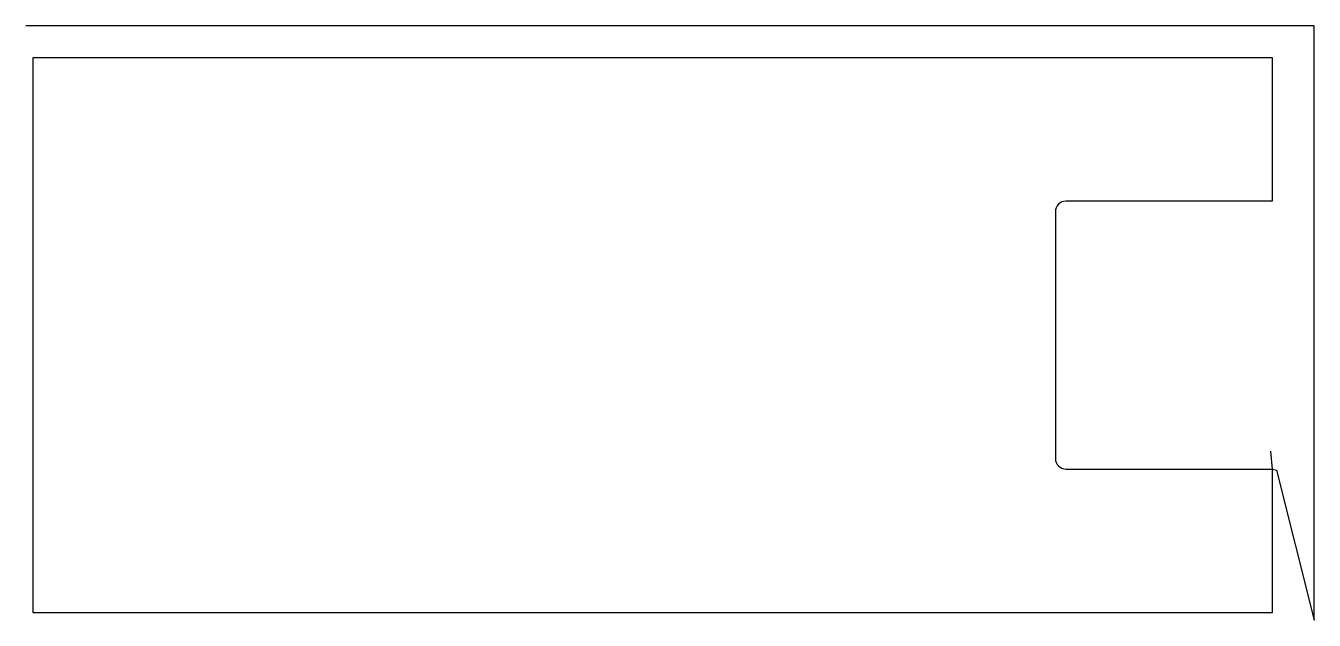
# Model space of a CAD drawing. Header units: metres. Extents: x 0 to 1201, y 0 to 555.
import ezdxf

# ---------------------------------------------------------------- set-up
doc = ezdxf.new("R2010")
doc.units = ezdxf.units.M

msp = doc.modelspace()

# ---------------------------------------------------------------- linework, layer by layer
at = {"layer": 'TOOL_0'}
for p, q in [((1, 554.599), (0, 554.599)), ((1201.335, 554.599), (1, 554.599)), ((1201.335, 1), (1201.335, 554.599)), ((7, 7.001), (7, 525.001)), ((7, 525.001), (1162, 525.001)), ((1162, 525.001), (1162, 391.001)), ((1162, 391.001), (970, 391.001)), ((960, 381.001), (960, 151.001)), ((1160.547, 157.702), (1162, 141.001)), ((970, 141.001), (1162, 141.001)), ((1162, 141.001), (1162, 7.001)), ((1162, 141.001), (1166.146, 140.102)), ((1166.146, 140.102), (1201.335, 0)), ((1162, 7.001), (7, 7.001)), ((1201.335, 0), (1201.335, 1)), ((1201.335, 1), (1201.335, 0)), ((1201.335, 0), (1201.335, 1))]:
    msp.add_line(p, q, dxfattribs=at)
for centre, start, end in [((970, 381.001), 90, 180), ((970, 151.001), 180, 270)]:
    msp.add_arc(centre, 10, start, end, dxfattribs=at)

doc.saveas('drawing.dxf')
